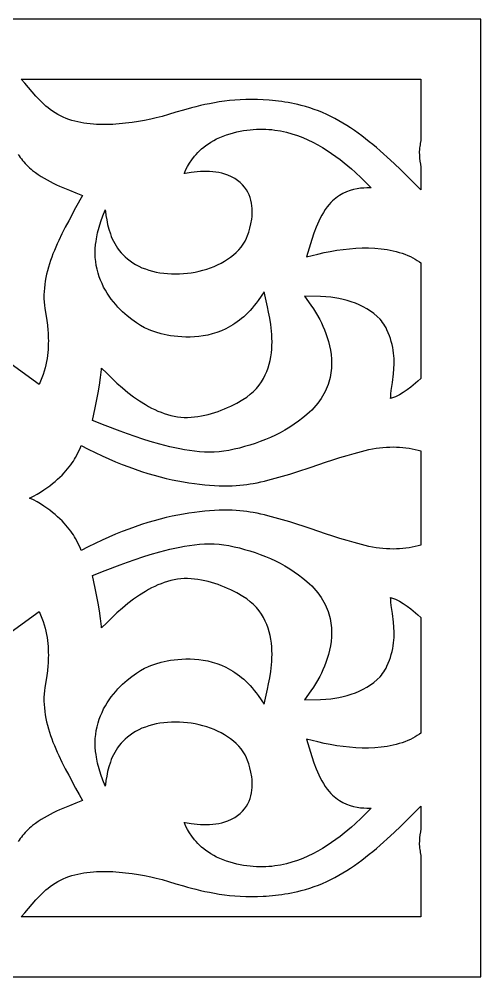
# Model space of a CAD drawing. Extents: x -200 to 200, y -80 to 80.
# Drawn here: x 122.9 to 200, y -80 to 80 of the extents above; entities that cross this region are included whole.
import ezdxf

# ---------------------------------------------------------------- set-up
doc = ezdxf.new("R2010")
doc.units = 0
doc.header["$MEASUREMENT"] = 0
doc.layers.get('0').update_dxf_attribs({"linetype": 'CONTINUOUS'})

msp = doc.modelspace()

# ---------------------------------------------------------------- linework, layer by layer
at = {"color": 1}
msp.add_lwpolyline([(-200, -80), (200, -80), (200, 80), (-200, 80)], close=True, dxfattribs=at)
for points in [[(190, 59.7), (189.88, 59.24), (189.84, 59), (189.8, 58.75), (189.77, 58.51), (189.75, 58.26), (189.72, 57.77), (189.73, 57.27), (189.76, 56.78), (189.82, 56.28), (189.9, 55.79), (190, 55.29), (190, 51.47), (187.77, 53.69), (186.64, 54.8), (185.5, 55.89), (184.34, 56.97), (183.75, 57.5), (183.16, 58.02), (182.57, 58.53), (181.97, 59.04), (181.36, 59.53), (180.75, 60.01), (180.14, 60.49), (179.51, 60.94), (178.88, 61.39), (178.25, 61.82), (177.6, 62.24), (176.95, 62.64), (176.3, 63.02), (175.63, 63.39), (174.96, 63.74), (174.27, 64.07), (173.58, 64.38), (172.88, 64.67), (172.18, 64.93), (171.46, 65.18), (170.73, 65.4), (169.99, 65.59), (169.44, 65.72), (168.89, 65.85), (168.35, 65.96), (167.81, 66.06), (167.27, 66.15), (166.74, 66.23), (166.22, 66.31), (165.7, 66.37), (165.18, 66.43), (164.67, 66.47), (163.67, 66.54), (162.68, 66.58), (161.71, 66.59), (160.76, 66.58), (159.83, 66.54), (158.93, 66.47), (158.04, 66.39), (157.17, 66.28), (156.32, 66.16), (155.5, 66.03), (154.69, 65.88), (153.91, 65.72), (153.15, 65.55), (152.41, 65.37), (151.69, 65.19), (150.32, 64.81), (149.05, 64.44), (147.86, 64.09), (146.77, 63.76), (146.26, 63.62), (145.77, 63.49), (145.31, 63.38), (144.87, 63.28), (143.85, 63.09), (142.81, 62.9), (141.75, 62.74), (140.67, 62.6), (140.14, 62.54), (139.59, 62.49), (139.05, 62.45), (138.51, 62.41), (137.97, 62.39), (137.42, 62.38), (136.88, 62.38), (136.35, 62.38), (135.81, 62.41), (135.28, 62.44), (134.75, 62.49), (134.22, 62.55), (133.7, 62.63), (133.19, 62.72), (132.68, 62.83), (132.18, 62.95), (131.68, 63.09), (131.2, 63.25), (130.72, 63.43), (130.25, 63.63), (129.78, 63.85), (129.33, 64.09), (128.89, 64.35), (128.46, 64.63), (128.08, 64.9), (127.71, 65.19), (127.35, 65.49), (127, 65.8), (126.66, 66.12), (126.33, 66.45), (126, 66.79), (125.68, 67.14), (125.06, 67.84), (124.44, 68.56), (123.83, 69.28), (123.22, 70), (190, 70)], [(164.08, 61.61), (164.58, 61.58), (165.09, 61.54), (165.58, 61.48), (166.56, 61.32), (167.52, 61.12), (168.45, 60.86), (169.37, 60.56), (170.25, 60.23), (171.12, 59.85), (171.96, 59.45), (172.78, 59.02), (173.57, 58.56), (174.34, 58.08), (175.08, 57.58), (175.8, 57.07), (176.49, 56.55), (177.16, 56.02), (177.8, 55.49), (178.41, 54.97), (178.99, 54.44), (180.07, 53.43), (181.04, 52.48), (181.7, 51.81), (181.46, 51.82), (180.97, 51.81), (180.45, 51.79), (179.9, 51.74), (179.33, 51.65), (178.75, 51.53), (178.16, 51.36), (177.56, 51.14), (176.96, 50.86), (176.37, 50.53), (176.07, 50.33), (175.78, 50.11), (175.5, 49.88), (175.22, 49.62), (174.95, 49.35), (174.69, 49.06), (174.34, 48.63), (174.02, 48.18), (173.71, 47.72), (173.44, 47.25), (173.18, 46.76), (172.94, 46.27), (172.71, 45.77), (172.5, 45.26), (172.12, 44.23), (171.78, 43.2), (170.9, 40.31), (172.77, 40.76), (173.81, 40.99), (174.86, 41.19), (175.92, 41.38), (176.99, 41.53), (178.06, 41.65), (179.13, 41.74), (180.2, 41.78), (181.26, 41.79), (182.31, 41.74), (183.35, 41.65), (184.37, 41.5), (184.88, 41.41), (185.38, 41.3), (185.87, 41.18), (186.36, 41.04), (186.84, 40.88), (187.32, 40.71), (187.79, 40.52), (188.25, 40.32), (188.64, 40.13), (189.01, 39.92), (189.39, 39.7), (189.76, 39.46), (190, 39.29), (190, 19.96), (189.49, 19.53), (188.28, 18.54), (187.67, 18.07), (187.04, 17.63), (186.4, 17.23), (186.08, 17.06), (185.75, 16.91), (185.42, 16.78), (185.08, 16.67), (184.93, 16.63), (184.94, 16.91), (184.98, 17.41), (185.05, 17.98), (185.24, 19.28), (185.43, 20.76), (185.49, 21.57), (185.52, 22.42), (185.5, 23.3), (185.42, 24.21), (185.36, 24.68), (185.28, 25.15), (185.17, 25.64), (185.05, 26.12), (184.9, 26.62), (184.73, 27.11), (184.54, 27.62), (184.31, 28.12), (184.16, 28.44), (183.99, 28.74), (183.8, 29.03), (183.6, 29.31), (183.39, 29.59), (183.16, 29.85), (182.67, 30.35), (182.14, 30.8), (181.57, 31.22), (180.98, 31.61), (180.35, 31.95), (179.7, 32.27), (179.04, 32.55), (178.36, 32.79), (177.68, 33.01), (176.99, 33.19), (176.3, 33.34), (175.62, 33.46), (174.95, 33.55), (174.09, 33.62), (173.24, 33.65), (170.56, 33.71), (171.62, 32.24), (172.04, 31.6), (172.54, 30.79), (173.09, 29.81), (173.36, 29.27), (173.63, 28.7), (173.89, 28.09), (174.13, 27.46), (174.36, 26.8), (174.57, 26.12), (174.74, 25.42), (174.89, 24.7), (175, 23.96), (175.06, 23.21), (175.08, 22.45), (175.05, 21.69), (174.97, 20.91), (174.9, 20.52), (174.82, 20.13), (174.73, 19.74), (174.61, 19.35), (174.48, 18.96), (174.34, 18.57), (174.17, 18.18), (173.99, 17.79), (173.78, 17.4), (173.56, 17.01), (173.31, 16.62), (173.05, 16.23), (172.76, 15.85), (172.45, 15.46), (172.11, 15.08), (171.75, 14.7), (171.36, 14.33), (170.95, 13.95), (170.27, 13.38), (169.56, 12.83), (168.83, 12.31), (168.07, 11.82), (167.29, 11.35), (166.5, 10.91), (165.69, 10.5), (164.86, 10.12), (164.02, 9.76), (163.16, 9.43), (162.3, 9.12), (161.43, 8.84), (160.55, 8.58), (159.67, 8.35), (158.79, 8.14), (157.9, 7.96), (157.1, 7.82), (156.29, 7.73), (155.48, 7.68), (154.66, 7.66), (153.84, 7.68), (153.02, 7.73), (152.19, 7.81), (151.36, 7.92), (150.53, 8.05), (149.7, 8.21), (148.87, 8.38), (148.05, 8.57), (146.41, 8.99), (144.79, 9.45), (143.52, 9.84), (142.27, 10.26), (141.01, 10.71), (139.76, 11.17), (137.26, 12.14), (135.15, 12.93), (135.58, 15.04), (136.07, 17.58), (136.29, 18.87), (136.48, 20.15), (136.64, 21.45), (136.66, 21.67), (137.51, 20.83), (138.36, 20.01), (139.23, 19.21), (140.13, 18.42), (141.06, 17.65), (142.01, 16.92), (142.98, 16.23), (143.98, 15.6), (144.49, 15.31), (145, 15.03), (145.53, 14.77), (146.05, 14.53), (146.58, 14.32), (147.12, 14.12), (147.66, 13.95), (148.21, 13.8), (148.77, 13.67), (149.33, 13.58), (149.89, 13.51), (150.46, 13.47), (151.03, 13.47), (151.61, 13.5), (152.18, 13.55), (152.75, 13.62), (153.32, 13.72), (153.88, 13.83), (154.44, 13.96), (155, 14.11), (155.55, 14.28), (156.1, 14.46), (156.65, 14.66), (157.18, 14.87), (157.71, 15.1), (158.24, 15.34), (159.26, 15.86), (160.25, 16.43), (160.9, 16.86), (161.49, 17.32), (162.03, 17.8), (162.52, 18.31), (162.96, 18.85), (163.36, 19.4), (163.7, 19.97), (164, 20.55), (164.26, 21.15), (164.48, 21.76), (164.67, 22.37), (164.81, 22.99), (164.93, 23.61), (165.02, 24.23), (165.08, 24.85), (165.11, 25.47), (165.12, 26.09), (165.11, 26.69), (165.08, 27.29), (165.04, 27.88), (164.91, 29.01), (164.75, 30.07), (164.56, 31.05), (164.37, 31.93), (163.81, 34.45), (162.83, 33.02), (162.5, 32.57), (162.16, 32.14), (161.82, 31.73), (161.47, 31.34), (161.12, 30.97), (160.76, 30.62), (160.4, 30.29), (160.04, 29.98), (159.67, 29.69), (159.31, 29.41), (158.93, 29.15), (158.56, 28.91), (158.19, 28.69), (157.43, 28.28), (156.67, 27.94), (155.9, 27.65), (155.14, 27.41), (154.38, 27.22), (153.63, 27.08), (152.89, 26.97), (152.16, 26.91), (151.44, 26.88), (150.75, 26.88), (150.07, 26.91), (149.41, 26.96), (148.78, 27.03), (148.19, 27.12), (147.62, 27.22), (147.09, 27.34), (146.6, 27.45), (145.73, 27.7), (145.06, 27.92), (144.6, 28.09), (144.38, 28.18), (143.82, 28.45), (143.18, 28.82), (142.47, 29.27), (141.72, 29.8), (140.94, 30.42), (140.55, 30.76), (140.16, 31.12), (139.77, 31.5), (139.39, 31.9), (139.01, 32.32), (138.64, 32.77), (138.28, 33.23), (137.93, 33.7), (137.6, 34.2), (137.29, 34.72), (137, 35.25), (136.73, 35.81), (136.48, 36.38), (136.26, 36.97), (136.06, 37.58), (135.9, 38.21), (135.77, 38.85), (135.67, 39.52), (135.61, 40.2), (135.59, 40.9), (135.6, 41.62), (135.66, 42.36), (135.73, 42.84), (135.8, 43.32), (136, 44.28), (136.25, 45.24), (136.55, 46.19), (136.88, 47.13), (137.24, 48.07), (137.28, 48.16), (137.31, 47.9), (137.39, 47.21), (137.51, 46.47), (137.67, 45.71), (137.87, 44.92), (138.13, 44.12), (138.28, 43.71), (138.45, 43.31), (138.65, 42.91), (138.86, 42.51), (139.09, 42.12), (139.34, 41.73), (139.62, 41.35), (139.93, 40.98), (140.26, 40.62), (140.61, 40.27), (141, 39.93), (141.41, 39.61), (141.85, 39.31), (142.32, 39.02), (142.85, 38.74), (143.4, 38.48), (143.97, 38.26), (144.55, 38.06), (145.16, 37.89), (145.77, 37.75), (146.4, 37.63), (147.04, 37.54), (147.69, 37.48), (148.34, 37.44), (149, 37.43), (149.66, 37.45), (150.32, 37.48), (150.98, 37.55), (151.64, 37.64), (152.3, 37.75), (152.95, 37.89), (153.59, 38.05), (154.22, 38.24), (154.84, 38.45), (155.44, 38.69), (156.03, 38.95), (156.61, 39.24), (157.16, 39.55), (157.69, 39.88), (158.2, 40.24), (158.68, 40.62), (159.14, 41.03), (159.57, 41.46), (159.96, 41.92), (160.32, 42.4), (160.66, 42.92), (160.87, 43.4), (161.05, 43.84), (161.24, 44.4), (161.43, 45.06), (161.6, 45.8), (161.73, 46.61), (161.78, 47.04), (161.81, 47.47), (161.82, 47.92), (161.8, 48.37), (161.76, 48.82), (161.7, 49.28), (161.6, 49.74), (161.47, 50.19), (161.3, 50.64), (161.09, 51.08), (160.84, 51.51), (160.54, 51.93), (160.2, 52.32), (159.81, 52.7), (159.38, 53.05), (158.89, 53.38), (158.34, 53.67), (157.75, 53.93), (157.26, 54.11), (156.76, 54.26), (156.25, 54.37), (155.74, 54.45), (155.22, 54.51), (154.7, 54.55), (154.18, 54.56), (153.67, 54.55), (153.15, 54.52), (152.63, 54.48), (151.6, 54.36), (150.59, 54.21), (150.45, 54.19), (150.54, 54.43), (150.74, 54.88), (151, 55.38), (151.32, 55.93), (151.71, 56.51), (152.17, 57.11), (152.43, 57.41), (152.72, 57.71), (153.03, 58.01), (153.36, 58.31), (153.71, 58.61), (154.09, 58.9), (154.49, 59.18), (154.93, 59.46), (155.39, 59.73), (155.87, 59.98), (156.39, 60.22), (156.94, 60.45), (157.52, 60.66), (158.13, 60.86), (158.7, 61.02), (159.26, 61.16), (159.82, 61.28), (160.37, 61.38), (160.91, 61.47), (161.45, 61.53), (161.99, 61.58), (162.52, 61.61), (163.04, 61.63), (163.56, 61.63)], [(124.63, 0), (125.27, 0.33), (125.88, 0.66), (126.46, 1), (127, 1.35), (127.52, 1.7), (128.01, 2.06), (128.47, 2.41), (128.91, 2.77), (129.32, 3.13), (129.7, 3.49), (130.06, 3.84), (130.39, 4.2), (130.7, 4.54), (130.99, 4.88), (131.26, 5.22), (131.51, 5.55), (131.73, 5.86), (131.94, 6.17), (132.13, 6.47), (132.3, 6.75), (132.59, 7.28), (132.82, 7.75), (133, 8.14), (133.13, 8.45), (133.27, 8.79), (134.43, 8.17), (135.59, 7.59), (136.74, 7.04), (137.87, 6.53), (139, 6.05), (140.11, 5.6), (141.2, 5.18), (142.28, 4.79), (143.35, 4.43), (144.4, 4.1), (145.44, 3.8), (146.45, 3.53), (147.45, 3.28), (148.43, 3.06), (149.39, 2.86), (150.33, 2.68), (151.25, 2.53), (152.15, 2.4), (153.02, 2.29), (153.88, 2.21), (154.7, 2.14), (155.51, 2.09), (156.28, 2.06), (157.03, 2.04), (157.76, 2.04), (158.45, 2.06), (159.12, 2.09), (159.76, 2.13), (160.36, 2.19), (160.94, 2.26), (161.49, 2.34), (162, 2.43), (162.62, 2.55), (163.23, 2.68), (163.84, 2.82), (164.45, 2.97), (165.67, 3.29), (166.87, 3.63), (168.08, 4), (169.28, 4.38), (171.67, 5.17), (174.06, 5.97), (175.26, 6.36), (176.45, 6.74), (177.66, 7.11), (178.87, 7.46), (180.08, 7.78), (180.69, 7.93), (181.3, 8.08), (181.9, 8.2), (182.49, 8.31), (183.08, 8.39), (183.65, 8.46), (184.22, 8.5), (184.79, 8.52), (185.34, 8.53), (185.89, 8.52), (186.43, 8.49), (186.96, 8.45), (187.49, 8.39), (188.01, 8.31), (188.52, 8.22), (189.02, 8.12), (189.51, 8), (190, 7.87), (190, 0), (190, -7.87), (189.51, -8), (189.02, -8.12), (188.52, -8.22), (188.01, -8.31), (187.49, -8.39), (186.96, -8.45), (186.43, -8.49), (185.89, -8.52), (185.34, -8.53), (184.79, -8.52), (184.22, -8.5), (183.65, -8.46), (183.08, -8.39), (182.49, -8.31), (181.9, -8.2), (181.3, -8.08), (180.69, -7.93), (180.08, -7.78), (178.87, -7.46), (177.66, -7.11), (176.45, -6.74), (175.26, -6.36), (174.06, -5.97), (171.67, -5.17), (170.47, -4.77), (169.28, -4.38), (168.08, -4), (166.87, -3.63), (165.67, -3.29), (164.45, -2.97), (163.84, -2.82), (163.23, -2.68), (162.62, -2.55), (162, -2.43), (161.49, -2.34), (160.94, -2.26), (160.36, -2.19), (159.76, -2.13), (159.12, -2.09), (158.45, -2.06), (157.76, -2.04), (157.03, -2.04), (156.28, -2.06), (155.51, -2.09), (154.7, -2.14), (153.88, -2.21), (153.02, -2.29), (152.15, -2.4), (151.25, -2.53), (150.33, -2.68), (149.39, -2.86), (148.43, -3.06), (147.45, -3.28), (146.45, -3.53), (145.44, -3.8), (144.4, -4.1), (143.35, -4.43), (142.28, -4.79), (141.2, -5.18), (140.11, -5.6), (139, -6.05), (137.87, -6.53), (136.74, -7.04), (135.59, -7.59), (134.43, -8.17), (133.27, -8.79), (133.13, -8.45), (133, -8.14), (132.82, -7.75), (132.59, -7.28), (132.3, -6.75), (132.13, -6.47), (131.94, -6.17), (131.73, -5.86), (131.51, -5.55), (131.26, -5.22), (130.99, -4.88), (130.7, -4.54), (130.39, -4.2), (130.06, -3.84), (129.7, -3.49), (129.32, -3.13), (128.91, -2.77), (128.47, -2.41), (128.01, -2.06), (127.52, -1.7), (127, -1.35), (126.46, -1), (125.88, -0.66), (125.27, -0.33)], [(155.48, -7.68), (156.29, -7.73), (157.1, -7.82), (157.9, -7.96), (158.79, -8.14), (159.67, -8.35), (160.55, -8.58), (161.43, -8.84), (162.3, -9.12), (163.16, -9.43), (164.02, -9.76), (164.86, -10.12), (165.69, -10.5), (166.5, -10.91), (167.29, -11.35), (168.07, -11.82), (168.83, -12.31), (169.56, -12.83), (170.27, -13.38), (170.95, -13.95), (171.36, -14.33), (171.75, -14.7), (172.11, -15.08), (172.45, -15.46), (172.76, -15.85), (173.05, -16.23), (173.31, -16.62), (173.56, -17.01), (173.78, -17.4), (173.99, -17.79), (174.17, -18.18), (174.34, -18.57), (174.48, -18.96), (174.61, -19.35), (174.73, -19.74), (174.82, -20.13), (174.9, -20.52), (174.97, -20.91), (175.05, -21.69), (175.08, -22.45), (175.06, -23.21), (175, -23.96), (174.89, -24.7), (174.74, -25.42), (174.57, -26.12), (174.36, -26.8), (174.13, -27.46), (173.89, -28.09), (173.63, -28.7), (173.36, -29.27), (173.09, -29.81), (172.54, -30.79), (172.04, -31.6), (171.62, -32.24), (170.56, -33.71), (173.24, -33.65), (174.09, -33.62), (174.95, -33.55), (175.62, -33.46), (176.3, -33.34), (176.99, -33.19), (177.68, -33.01), (178.36, -32.79), (179.04, -32.55), (179.7, -32.27), (180.35, -31.95), (180.98, -31.61), (181.57, -31.22), (182.14, -30.8), (182.67, -30.35), (183.16, -29.85), (183.39, -29.59), (183.6, -29.31), (183.8, -29.03), (183.99, -28.74), (184.16, -28.44), (184.31, -28.12), (184.54, -27.62), (184.73, -27.11), (184.9, -26.62), (185.05, -26.12), (185.17, -25.64), (185.28, -25.15), (185.36, -24.68), (185.42, -24.21), (185.5, -23.3), (185.52, -22.42), (185.49, -21.57), (185.43, -20.76), (185.24, -19.28), (185.05, -17.98), (184.98, -17.41), (184.94, -16.91), (184.93, -16.63), (185.08, -16.67), (185.42, -16.78), (185.75, -16.91), (186.08, -17.06), (186.4, -17.23), (187.04, -17.63), (187.67, -18.07), (188.28, -18.54), (189.49, -19.53), (190, -19.96), (190, -39.29), (189.76, -39.46), (189.39, -39.7), (189.01, -39.92), (188.64, -40.13), (188.25, -40.32), (187.79, -40.52), (187.32, -40.71), (186.84, -40.88), (186.36, -41.04), (185.87, -41.18), (185.38, -41.3), (184.88, -41.41), (184.37, -41.5), (183.35, -41.65), (182.31, -41.74), (181.26, -41.79), (180.2, -41.78), (179.13, -41.74), (178.06, -41.65), (176.99, -41.53), (175.92, -41.38), (174.86, -41.19), (173.81, -40.99), (172.77, -40.76), (170.9, -40.31), (171.78, -43.2), (172.12, -44.23), (172.5, -45.26), (172.71, -45.77), (172.94, -46.27), (173.18, -46.76), (173.44, -47.25), (173.71, -47.72), (174.02, -48.18), (174.34, -48.63), (174.69, -49.06), (174.95, -49.35), (175.22, -49.62), (175.5, -49.88), (175.78, -50.11), (176.07, -50.33), (176.37, -50.53), (176.96, -50.86), (177.56, -51.14), (178.16, -51.36), (178.75, -51.53), (179.33, -51.65), (179.9, -51.74), (180.45, -51.79), (180.97, -51.81), (181.46, -51.82), (181.7, -51.81), (181.04, -52.48), (180.07, -53.43), (178.99, -54.44), (178.41, -54.97), (177.8, -55.49), (177.16, -56.02), (176.49, -56.55), (175.8, -57.07), (175.08, -57.58), (174.34, -58.08), (173.57, -58.56), (172.78, -59.02), (171.96, -59.45), (171.12, -59.85), (170.25, -60.23), (169.37, -60.56), (168.45, -60.86), (167.52, -61.12), (166.56, -61.32), (165.58, -61.48), (165.09, -61.54), (164.58, -61.58), (164.08, -61.61), (163.56, -61.63), (163.04, -61.63), (162.52, -61.61), (161.99, -61.58), (161.45, -61.53), (160.91, -61.47), (160.37, -61.38), (159.82, -61.28), (159.26, -61.16), (158.7, -61.02), (158.13, -60.86), (157.52, -60.66), (156.94, -60.45), (156.39, -60.22), (155.87, -59.98), (155.39, -59.73), (154.93, -59.46), (154.49, -59.18), (154.09, -58.9), (153.71, -58.61), (153.36, -58.31), (153.03, -58.01), (152.72, -57.71), (152.43, -57.41), (152.17, -57.11), (151.71, -56.51), (151.32, -55.93), (151, -55.38), (150.74, -54.88), (150.54, -54.43), (150.45, -54.19), (150.59, -54.21), (151.6, -54.36), (152.63, -54.48), (153.15, -54.52), (153.67, -54.55), (154.18, -54.56), (154.7, -54.55), (155.22, -54.51), (155.74, -54.45), (156.25, -54.37), (156.76, -54.26), (157.26, -54.11), (157.75, -53.93), (158.34, -53.67), (158.89, -53.38), (159.38, -53.05), (159.81, -52.7), (160.2, -52.32), (160.54, -51.93), (160.84, -51.51), (161.09, -51.08), (161.3, -50.64), (161.47, -50.19), (161.6, -49.74), (161.7, -49.28), (161.76, -48.82), (161.8, -48.37), (161.82, -47.92), (161.81, -47.47), (161.78, -47.04), (161.73, -46.61), (161.6, -45.8), (161.43, -45.06), (161.24, -44.4), (161.05, -43.84), (160.87, -43.4), (160.66, -42.92), (160.32, -42.4), (159.96, -41.92), (159.57, -41.46), (159.14, -41.03), (158.68, -40.62), (158.2, -40.24), (157.69, -39.88), (157.16, -39.55), (156.61, -39.24), (156.03, -38.95), (155.44, -38.69), (154.84, -38.45), (154.22, -38.24), (153.59, -38.05), (152.95, -37.89), (152.3, -37.75), (151.64, -37.64), (150.98, -37.55), (150.32, -37.48), (149.66, -37.45), (149, -37.43), (148.34, -37.44), (147.69, -37.48), (147.04, -37.54), (146.4, -37.63), (145.77, -37.75), (145.16, -37.89), (144.55, -38.06), (143.97, -38.26), (143.4, -38.48), (142.85, -38.74), (142.32, -39.02), (141.85, -39.31), (141.41, -39.61), (141, -39.93), (140.61, -40.27), (140.26, -40.62), (139.93, -40.98), (139.62, -41.35), (139.34, -41.73), (139.09, -42.12), (138.86, -42.51), (138.65, -42.91), (138.45, -43.31), (138.28, -43.71), (138.13, -44.12), (137.87, -44.92), (137.67, -45.71), (137.51, -46.47), (137.39, -47.21), (137.31, -47.9), (137.28, -48.16), (137.24, -48.07), (136.88, -47.13), (136.55, -46.19), (136.25, -45.24), (136, -44.28), (135.8, -43.32), (135.73, -42.84), (135.66, -42.36), (135.6, -41.62), (135.59, -40.9), (135.61, -40.2), (135.67, -39.52), (135.77, -38.85), (135.9, -38.21), (136.06, -37.58), (136.26, -36.97), (136.48, -36.38), (136.73, -35.81), (137, -35.25), (137.29, -34.72), (137.6, -34.2), (137.93, -33.7), (138.28, -33.23), (138.64, -32.77), (139.01, -32.32), (139.39, -31.9), (139.77, -31.5), (140.16, -31.12), (140.55, -30.76), (140.94, -30.42), (141.72, -29.8), (142.47, -29.27), (143.18, -28.82), (143.82, -28.45), (144.38, -28.18), (144.6, -28.09), (145.06, -27.92), (145.73, -27.7), (146.6, -27.45), (147.09, -27.34), (147.62, -27.22), (148.19, -27.12), (148.78, -27.03), (149.41, -26.96), (150.07, -26.91), (150.75, -26.88), (151.44, -26.88), (152.16, -26.91), (152.89, -26.97), (153.63, -27.08), (154.38, -27.22), (155.14, -27.41), (155.9, -27.65), (156.67, -27.94), (157.43, -28.28), (158.19, -28.69), (158.56, -28.91), (158.93, -29.15), (159.31, -29.41), (159.67, -29.69), (160.04, -29.98), (160.4, -30.29), (160.76, -30.62), (161.12, -30.97), (161.47, -31.34), (161.82, -31.73), (162.16, -32.14), (162.5, -32.57), (162.83, -33.02), (163.81, -34.45), (164.37, -31.93), (164.56, -31.05), (164.75, -30.07), (164.91, -29.01), (165.04, -27.88), (165.08, -27.29), (165.11, -26.69), (165.12, -26.09), (165.11, -25.47), (165.08, -24.85), (165.02, -24.23), (164.93, -23.61), (164.81, -22.99), (164.67, -22.37), (164.48, -21.76), (164.26, -21.15), (164, -20.55), (163.7, -19.97), (163.36, -19.4), (162.96, -18.85), (162.52, -18.31), (162.03, -17.8), (161.49, -17.32), (160.9, -16.86), (160.25, -16.43), (159.26, -15.86), (158.24, -15.34), (157.71, -15.1), (157.18, -14.87), (156.65, -14.66), (156.1, -14.46), (155.55, -14.28), (155, -14.11), (154.44, -13.96), (153.88, -13.83), (153.32, -13.72), (152.75, -13.62), (152.18, -13.55), (151.61, -13.5), (151.03, -13.47), (150.46, -13.47), (149.89, -13.51), (149.33, -13.58), (148.77, -13.67), (148.21, -13.8), (147.66, -13.95), (147.12, -14.12), (146.58, -14.32), (146.05, -14.53), (145.53, -14.77), (145, -15.03), (144.49, -15.31), (143.98, -15.6), (142.98, -16.23), (142.01, -16.92), (141.06, -17.65), (140.13, -18.42), (139.23, -19.21), (138.36, -20.01), (137.51, -20.83), (136.66, -21.67), (136.64, -21.45), (136.48, -20.15), (136.29, -18.87), (136.07, -17.58), (135.58, -15.04), (135.15, -12.93), (137.26, -12.14), (139.76, -11.17), (141.01, -10.71), (142.27, -10.26), (143.52, -9.84), (144.79, -9.45), (146.41, -8.99), (148.05, -8.57), (148.87, -8.38), (149.7, -8.21), (150.53, -8.05), (151.36, -7.92), (152.19, -7.81), (153.02, -7.73), (153.84, -7.68), (154.66, -7.66)], [(189.88, -59.24), (190, -59.7), (190, -70), (123.22, -70), (123.83, -69.28), (124.44, -68.56), (125.06, -67.84), (125.68, -67.14), (126, -66.79), (126.33, -66.45), (126.66, -66.12), (127, -65.8), (127.35, -65.49), (127.71, -65.19), (128.08, -64.9), (128.46, -64.63), (128.89, -64.35), (129.33, -64.09), (129.78, -63.85), (130.25, -63.63), (130.72, -63.43), (131.2, -63.25), (131.68, -63.09), (132.18, -62.95), (132.68, -62.83), (133.19, -62.72), (133.7, -62.63), (134.22, -62.55), (134.75, -62.49), (135.28, -62.44), (135.81, -62.41), (136.35, -62.38), (136.88, -62.38), (137.42, -62.38), (137.97, -62.39), (138.51, -62.41), (139.05, -62.45), (139.59, -62.49), (140.14, -62.54), (140.67, -62.6), (141.75, -62.74), (142.81, -62.9), (143.85, -63.09), (144.87, -63.28), (145.31, -63.38), (145.77, -63.49), (146.77, -63.76), (147.86, -64.09), (149.05, -64.44), (150.32, -64.81), (151, -65), (151.69, -65.19), (152.41, -65.37), (153.15, -65.55), (153.91, -65.72), (154.69, -65.88), (155.5, -66.03), (156.32, -66.16), (157.17, -66.28), (158.04, -66.39), (158.93, -66.47), (159.83, -66.54), (160.76, -66.58), (161.71, -66.59), (162.68, -66.58), (163.67, -66.54), (164.17, -66.51), (164.67, -66.47), (165.18, -66.43), (165.7, -66.37), (166.22, -66.31), (166.74, -66.23), (167.27, -66.15), (167.81, -66.06), (168.35, -65.96), (168.89, -65.85), (169.44, -65.72), (169.99, -65.59), (170.73, -65.4), (171.46, -65.18), (172.18, -64.93), (172.88, -64.67), (173.58, -64.38), (174.27, -64.07), (174.96, -63.74), (175.63, -63.39), (176.3, -63.02), (176.95, -62.64), (177.6, -62.24), (178.25, -61.82), (178.88, -61.39), (179.51, -60.94), (180.14, -60.49), (180.75, -60.01), (181.36, -59.53), (181.97, -59.04), (182.57, -58.53), (183.16, -58.02), (183.75, -57.5), (184.34, -56.97), (185.5, -55.89), (186.64, -54.8), (187.77, -53.69), (190, -51.47), (190, -55.29), (189.9, -55.79), (189.82, -56.28), (189.76, -56.78), (189.73, -57.27), (189.72, -57.77), (189.75, -58.26), (189.77, -58.51), (189.8, -58.75), (189.84, -59)]]:
    msp.add_lwpolyline(points, close=True)
for points in [[(122.73, 57.4), (122.9, 57.14), (123.07, 56.89), (123.26, 56.64), (123.46, 56.39), (123.67, 56.14), (123.89, 55.89), (124.12, 55.65), (124.36, 55.42), (124.61, 55.18), (124.87, 54.95), (125.14, 54.73), (125.6, 54.37), (126.07, 54.04), (126.56, 53.72), (127.05, 53.42), (127.56, 53.13), (128.07, 52.85), (128.59, 52.59), (129.12, 52.34), (129.65, 52.1), (130.19, 51.86), (131.27, 51.42), (132.36, 50.99), (133.45, 50.56), (132.32, 48.45), (131.16, 46.31), (130.59, 45.22), (130.03, 44.13), (129.5, 43.03), (129.25, 42.47), (129, 41.92), (128.77, 41.36), (128.54, 40.8), (128.33, 40.24), (128.13, 39.67), (127.94, 39.11), (127.77, 38.54), (127.61, 37.97), (127.47, 37.4), (127.35, 36.82), (127.25, 36.24), (127.16, 35.67), (127.1, 35.08), (127.05, 34.5), (127.03, 33.92), (127.03, 33.33), (127.06, 32.74), (127.11, 32.24), (127.19, 31.67), (127.39, 30.37), (127.5, 29.65), (127.6, 28.87), (127.68, 28.04), (127.71, 27.62), (127.74, 27.18), (127.76, 26.73), (127.77, 26.27), (127.76, 25.8), (127.75, 25.32), (127.72, 24.83), (127.68, 24.33), (127.62, 23.83), (127.55, 23.31), (127.45, 22.79), (127.34, 22.26), (127.21, 21.72), (127.06, 21.18), (126.89, 20.63), (126.7, 20.07), (126.48, 19.51), (126.23, 18.94), (88.29, 46.48)], [(88.29, -46.48), (126.23, -18.94), (126.48, -19.51), (126.7, -20.07), (126.89, -20.63), (127.06, -21.18), (127.21, -21.72), (127.34, -22.26), (127.45, -22.79), (127.55, -23.31), (127.62, -23.83), (127.68, -24.33), (127.72, -24.83), (127.75, -25.32), (127.76, -25.8), (127.77, -26.27), (127.76, -26.73), (127.74, -27.18), (127.71, -27.62), (127.68, -28.04), (127.6, -28.87), (127.5, -29.65), (127.39, -30.37), (127.19, -31.67), (127.11, -32.24), (127.06, -32.74), (127.03, -33.33), (127.03, -33.92), (127.05, -34.5), (127.1, -35.08), (127.16, -35.67), (127.25, -36.24), (127.35, -36.82), (127.47, -37.4), (127.61, -37.97), (127.77, -38.54), (127.94, -39.11), (128.13, -39.67), (128.33, -40.24), (128.54, -40.8), (128.77, -41.36), (129, -41.92), (129.25, -42.47), (129.5, -43.03), (130.03, -44.13), (130.59, -45.22), (131.16, -46.31), (132.32, -48.45), (132.89, -49.51), (133.45, -50.56), (132.36, -50.99), (131.27, -51.42), (130.19, -51.86), (129.65, -52.1), (129.12, -52.34), (128.59, -52.59), (128.07, -52.85), (127.56, -53.13), (127.05, -53.42), (126.56, -53.72), (126.07, -54.04), (125.6, -54.37), (125.14, -54.73), (124.87, -54.95), (124.61, -55.18), (124.36, -55.42), (124.12, -55.65), (123.89, -55.89), (123.67, -56.14), (123.46, -56.39), (123.26, -56.64), (123.07, -56.89), (122.9, -57.14), (122.73, -57.4)]]:
    msp.add_lwpolyline(points)

doc.saveas('drawing.dxf')
